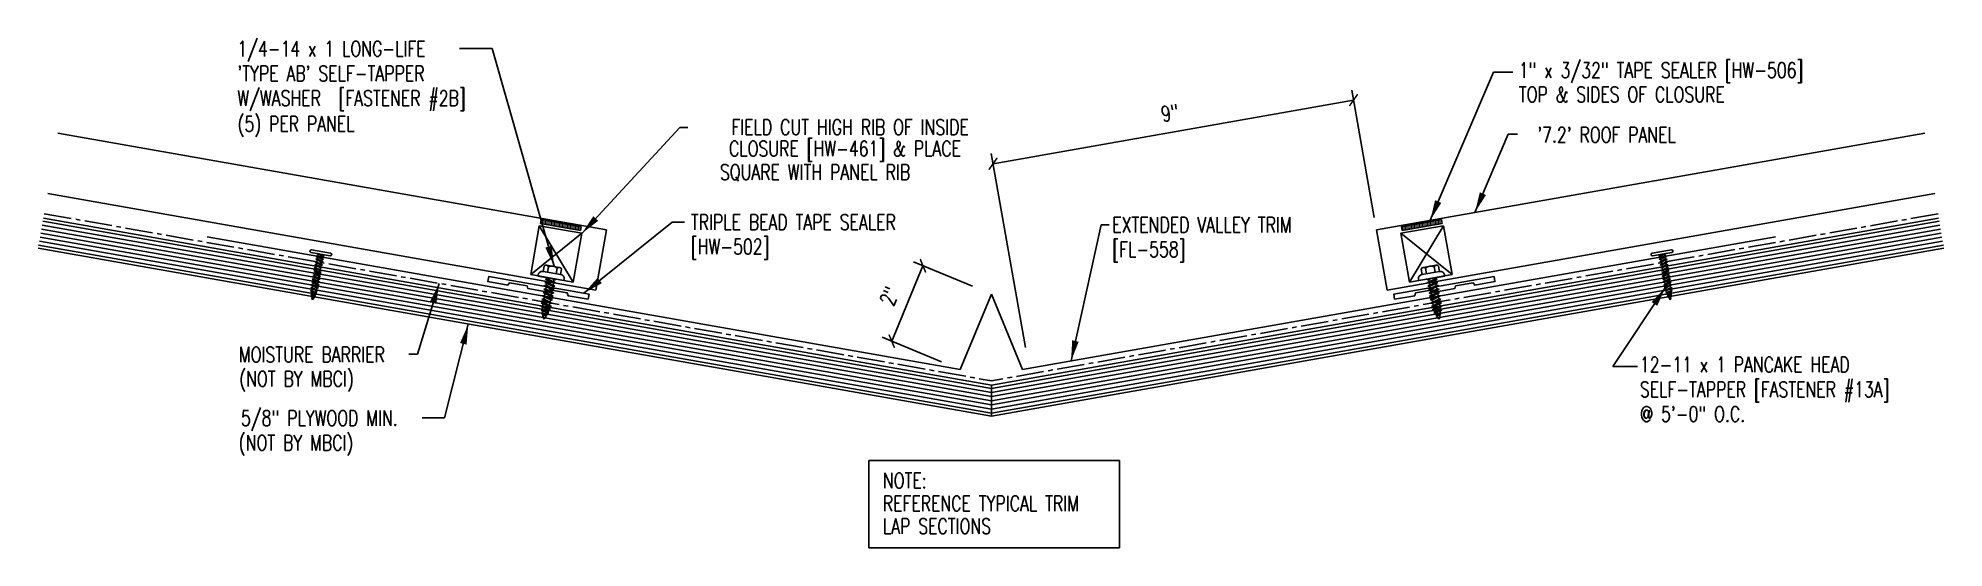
# Model space of a CAD drawing. Header units: inches. Extents: x -2 to 44.8, y 24.8 to 37.2.
import ezdxf
from ezdxf.enums import TextEntityAlignment as Align

# ---------------------------------------------------------------- set-up
doc = ezdxf.new("R2010")
doc.units = ezdxf.units.IN
doc.header["$MEASUREMENT"] = 0
doc.linetypes.add('CENTER2', pattern=[1.125, 0.75, -0.125, 0.125, -0.125])
for name, color, linetype in [('BARRIER', 253, 'CENTER2'), ('CLOSURE', 3, 'Continuous'), ('DIM', 2, 'Continuous'), ('FASTENER', 9, 'Continuous'), ('PANEL', 11, 'Continuous'), ('SEALANT', 8, 'Continuous'), ('STLB', 5, 'Continuous'), ('TAPE', 8, 'Continuous'), ('TEXT', 2, 'Continuous'), ('TRIM', 6, 'Continuous'), ('WOOD', 3, 'Continuous')]:
    doc.layers.add(name, color=color, linetype=linetype)
doc.styles.add('TEXT', font='SIMPLEX', dxfattribs={"width": 0.75, "height": 6})
doc.styles.add('TEXT1', font='ROMANS.shx', dxfattribs={"width": 0.75, "height": 0.375})
doc.dimstyles.new('DETAIL', dxfattribs={"dimscale": 4, "dimtxt": 0.375, "dimasz": 0.0625, "dimexe": 0.0625, "dimexo": 0.125, "dimgap": 0.0625, "dimtad": 1, "dimdec": 4, "dimzin": 3, "dimdsep": 46, "dimlunit": 4, "dimtxsty": 'TEXT1', "dimblk": 'ARCHTICK', "dimcen": 0.0625, "dimclrd": 7, "dimclre": 7, "dimclrt": 2, "dimadec": 0, "dimazin": 0, "dimtfac": 0.59375, "dimtdec": 4, "dimtmove": 0, "dimatfit": 3, "dimfxl": 0, "dimfrac": 2, "dimtolj": 1, "dimtzin": 3, "dimarcsym": 0})
doc.dimstyles.new('DETAIL$7', dxfattribs={"dimscale": 4, "dimtxt": 6, "dimasz": 0.125, "dimexe": 0.0625, "dimexo": 0.125, "dimgap": 0.0625, "dimtad": 1, "dimdec": 5, "dimzin": 3, "dimdsep": 46, "dimlunit": 4, "dimtxsty": 'TEXT', "dimblk": 'ARCHTICK', "dimcen": 0.0625, "dimclrd": 7, "dimclre": 7, "dimclrt": 2, "dimadec": 0, "dimazin": 0, "dimtfac": 0.666667, "dimtdec": 5, "dimtmove": 0, "dimatfit": 3, "dimfxl": 0, "dimfrac": 2, "dimtolj": 1, "dimtzin": 3, "dimarcsym": 0})

# ---------------------------------------------------------------- blocks, each defined once
blk = doc.blocks.new('_ArchTick')
at = {"color": 0, "linetype": 'ByBlock', "const_width": 0.15}
blk.add_lwpolyline([(-0.5, -0.5), (0.5, 0.5)], dxfattribs=at)
blk = doc.blocks.new('*D3')
at = {"layer": 'DEFPOINTS', "color": 0}
for p in [(30.307, 35.727), (30.901, 32.36), (22.347, 29.17)]:
    blk.add_point(p, dxfattribs=at)
at = {"layer": 'DIM', "color": 7, "lineweight": -2}
for p, q in [((21.466, 34.167), (30.307, 35.727)), ((30.814, 32.852), (30.264, 35.973)), ((22.26, 29.662), (21.422, 34.414))]:
    blk.add_line(p, q, dxfattribs=at)
at = {"layer": 'DIM', "color": 7, "lineweight": -2, "xscale": 0.25, "yscale": 0.25, "zscale": 0.25}
for p, rotation in [((30.307, 35.727), 9.999999999998792), ((21.466, 34.167), 189.9999999999988)]:
    blk.add_blockref('_ArchTick', p, dxfattribs=dict(at, rotation=rotation))
at = {"layer": 'DIM', "color": 2, "insert": (25.804, 35.413), "char_height": 0.375, "attachment_point": 5, "rotation": 10, "style": 'TEXT1'}
blk.add_mtext('\\A1;9"', dxfattribs=at)
blk = doc.blocks.new('MB_TRTAP')
blk.add_lwpolyline([(-1.25, 0), (-0.74825, 0), (-0.71875, 0.0625), (-0.28125, 0.0625), (-0.25, 0), (0.25, 0), (0.28125, 0.0625), (0.71875, 0.0625), (0.74825, 0), (1.25, 0), (1.25, 0.125), (-1.25, 0.125)], close=True)
blk = doc.blocks.new('dsc-HW-502')
at = {"layer": 'TEXT', "style": 'TEXT1', "width": 0.75}
for s, p in [('TRIPLE BEAD TAPE SEALER', (0, 0)), ('[HW-502]', (0, -0.6))]:
    blk.add_text(s, height=0.375, dxfattribs=at).set_placement(p)
at = {"layer": 'TEXT', "style": 'TEXT1', "flags": 1}
for tag, p in [('COLOR', (0, -1.2)), ('CALC', (0, -1.2)), ('OPT1', (0, -1.2)), ('OPT2', (0, -1.2)), ('OPT3', (0, -1.2)), ('GAGE', (0, -1.2)), ('SHPLN', (0, -1.2)), ('PART', (0, -1.2)), ('DESCRIPTION', (0, -1.2)), ('MULTIPLE', (0, -1.2)), ('SPARE1', (0, -1.8)), ('SPARE2', (0, -1.8)), ('SPARE3', (0, -1.8)), ('SPARE4', (0, -1.8)), ('SPARE5', (0, -1.8)), ('SPARE6', (0, -1.8)), ('SPARE7', (0, -1.8)), ('SPARE8', (0, -1.8)), ('SPARE9', (0, -1.8)), ('SPARE10', (0, -1.8))]:
    blk.add_attdef(tag, p, '', height=0.375, dxfattribs=at)
blk = doc.blocks.new('*D4')
at = {"color": 7, "lineweight": -2}
for p, q in [((18.981, 29.818), (19.747, 31.666)), ((20.963, 31.162), (19.516, 31.761)), ((20.198, 29.314), (18.75, 29.913))]:
    blk.add_line(p, q, dxfattribs=at)
at = {"layer": 'DEFPOINTS', "color": 0}
for p in [(19.747, 31.666), (21.425, 30.97), (20.66, 29.122)]:
    blk.add_point(p, dxfattribs=at)
at = {"color": 7, "lineweight": -2, "xscale": 0.25, "yscale": 0.25, "zscale": 0.25}
for p, rotation in [((19.747, 31.666), 67.50000000000036), ((18.981, 29.818), 247.5000000000004)]:
    blk.add_blockref('_ArchTick', p, dxfattribs=dict(at, rotation=rotation))
at = {"color": 2, "insert": (18.927, 30.923), "char_height": 0.375, "attachment_point": 5, "rotation": 67.5, "style": 'TEXT1'}
blk.add_mtext('\\A1;2"', dxfattribs=at)
blk = doc.blocks.new('A$C6938402A')
at = {"layer": 'TAPE'}
h = blk.add_hatch(dxfattribs=at)
h.set_pattern_fill('DOTS', color=256, scale=0.35, angle=270, style=0)
h.set_pattern_definition([(270, (-22.332364, -26.379487), (0.021875, -0.0109375), [0, -0.021875])])
h.paths.add_polyline_path([(-0.563, -0.04), (-0.547, -0.132), (0.438, 0.041), (0.422, 0.134)])
at = {"layer": 'SEALANT'}
for p, q in [((-0.563, -0.04), (0.422, 0.134)), ((-0.547, -0.132), (0.438, 0.041)), ((0.422, 0.134), (0.438, 0.041)), ((-0.563, -0.04), (-0.547, -0.132))]:
    blk.add_line(p, q, dxfattribs=at)
blk = doc.blocks.new('A$C30686E82')
for p, q in [((-2.715, 0.761), (3.437, 0.761)), ((-2.715, 0.761), (-2.715, -1.379)), ((3.437, 0.761), (3.437, -1.379)), ((-2.715, -1.379), (3.437, -1.379))]:
    blk.add_line(p, q)
at = {"layer": 'TEXT', "style": 'TEXT1', "width": 0.75}
for s, p in [('NOTE:', (-2.368, 0.081)), ('REFERENCE TYPICAL TRIM', (-2.368, -0.477)), ('LAP SECTIONS', (-2.368, -1.035))]:
    blk.add_text(s, height=0.375, dxfattribs=at).set_placement(p)
blk = doc.blocks.new('st8')
at = {"layer": 'STLB', "color": 9}
for p, q in [((-0.24, 0.062), (0.24, 0.062)), ((-0.24, 0), (0.24, 0)), ((-0.093, -0.034), (0.027, 0)), ((-0.069, -0.048), (-0.093, -0.034)), ((-0.093, -0.106), (0.071, -0.059)), ((-0.069, -0.119), (-0.093, -0.106)), ((-0.093, -0.177), (0.071, -0.13)), ((-0.069, -0.191), (-0.093, -0.177)), ((-0.093, -0.248), (0.071, -0.202)), ((-0.069, -0.262), (-0.093, -0.248)), ((-0.093, -0.32), (0.071, -0.273)), ((-0.069, -0.333), (-0.093, -0.32)), ((-0.093, -0.391), (0.071, -0.344)), ((-0.069, -0.405), (-0.093, -0.391)), ((-0.093, -0.462), (0.071, -0.416)), ((-0.069, -0.476), (-0.093, -0.462)), ((-0.069, -0.048), (0.095, -0.001)), ((-0.069, -0.119), (0.095, -0.073)), ((-0.069, -0.191), (0.095, -0.144)), ((-0.069, -0.262), (0.095, -0.215)), ((-0.069, -0.333), (0.095, -0.287)), ((-0.069, -0.405), (0.095, -0.358)), ((-0.069, -0.476), (0.095, -0.429)), ((-0.057, 0), (-0.057, -0.024)), ((-0.057, -0.045), (-0.057, -0.096)), ((-0.057, -0.116), (-0.057, -0.167)), ((-0.057, -0.187), (-0.057, -0.238)), ((-0.057, -0.259), (-0.057, -0.31)), ((-0.057, -0.33), (-0.057, -0.381)), ((-0.057, -0.401), (-0.057, -0.452)), ((0.059, -0.011), (0.059, -0.062)), ((0.059, -0.083), (0.059, -0.134)), ((0.059, -0.154), (0.059, -0.205)), ((0.059, -0.225), (0.059, -0.276)), ((0.059, -0.297), (0.059, -0.348)), ((0.059, -0.368), (0.059, -0.419)), ((0.059, -0.439), (0.059, -0.49)), ((0.095, -0.073), (0.071, -0.059)), ((0.095, -0.144), (0.071, -0.13)), ((0.095, -0.215), (0.071, -0.202)), ((0.095, -0.287), (0.071, -0.273)), ((0.095, -0.358), (0.071, -0.344)), ((0.095, -0.429), (0.071, -0.416)), ((-0.093, -0.534), (0.071, -0.487)), ((-0.069, -0.547), (-0.093, -0.534)), ((-0.093, -0.605), (0.071, -0.558)), ((-0.069, -0.619), (-0.093, -0.605)), ((-0.093, -0.677), (0.071, -0.63)), ((-0.069, -0.69), (-0.093, -0.677)), ((-0.093, -0.748), (0.071, -0.701)), ((-0.069, -0.761), (-0.093, -0.748)), ((-0.093, -0.819), (0.071, -0.772)), ((-0.069, -0.833), (-0.093, -0.819)), ((-0.093, -0.891), (0.071, -0.844)), ((-0.069, -0.904), (-0.093, -0.891)), ((-0.078, -0.958), (0.061, -0.918)), ((-0.069, -0.547), (0.095, -0.501)), ((-0.069, -0.619), (0.095, -0.572)), ((-0.069, -0.69), (0.095, -0.643)), ((-0.069, -0.761), (0.095, -0.715)), ((-0.069, -0.833), (0.095, -0.786)), ((-0.069, -0.904), (0.095, -0.857)), ((-0.057, -0.473), (-0.057, -0.524)), ((-0.057, -0.544), (-0.057, -0.595)), ((-0.057, -0.615), (-0.057, -0.666)), ((-0.057, -0.687), (-0.057, -0.738)), ((-0.057, -0.758), (-0.057, -0.809)), ((-0.057, -0.83), (-0.057, -0.88)), ((-0.054, -0.971), (0.085, -0.931)), ((0.059, -0.511), (0.059, -0.562)), ((0.059, -0.582), (0.059, -0.633)), ((0.059, -0.654), (0.059, -0.704)), ((0.059, -0.725), (0.059, -0.776)), ((0.059, -0.796), (0.059, -0.847)), ((0.059, -0.868), (0.059, -0.898)), ((0.085, -0.931), (0.061, -0.918)), ((0.095, -0.501), (0.071, -0.487)), ((0.095, -0.572), (0.071, -0.558)), ((0.095, -0.643), (0.071, -0.63)), ((0.095, -0.715), (0.071, -0.701)), ((0.095, -0.786), (0.071, -0.772)), ((0.095, -0.857), (0.071, -0.844)), ((-0.054, -0.971), (-0.078, -0.958)), ((-0.058, -1.023), (0.041, -0.995)), ((-0.034, -1.037), (-0.058, -1.023)), ((-0.034, -1.037), (0.065, -1.009)), ((-0.03, -1.087), (0.006, -1.076)), ((-0.006, -1.1), (-0.03, -1.087)), ((-0.006, -1.1), (0.03, -1.09)), ((0.03, -1.09), (0.006, -1.076)), ((0.065, -1.009), (0.041, -0.995))]:
    blk.add_line(p, q, dxfattribs=at)
for centre, radius, start, end in [((-0.24, 0.031), 0.0312, 90, 270), ((0.24, 0.031), 0.0312, 270, 90), ((0.502, -0.89), 0.56, 181.0834, 186.2136), ((-0.501, -0.89), 0.56, 357.0874, 0.7958), ((0.502, -0.89), 0.56, 188.2489, 193.282), ((0.502, -0.89), 0.56, 194.889, 200.3099), ((0.502, -0.89), 0.56, 201.1572, 206.3807), ((-0.501, -0.89), 0.56, 333.6193, 338.828), ((-0.501, -0.89), 0.56, 339.4684, 347.2016), ((-0.501, -0.89), 0.56, 348.7524, 354.9475)]:
    blk.add_arc(centre, radius, start, end, dxfattribs=at)
blk = doc.blocks.new('FD-F13A')
at = {"layer": 'TEXT', "style": 'TEXT1', "width": 0.75}
for s, p in [('12-11 x 1 PANCAKE HEAD', (0.005, -0.041)), ('SELF-TAPPER [FASTENER #13A]', (0.005, -0.193))]:
    blk.add_text(s, height=0.09375, dxfattribs=at).set_placement(p)
blk.add_attdef('(QUANTITY)', (0.005, -0.344), '', height=0.0938, dxfattribs=at)
blk = doc.blocks.new('FZ6')
at = {"layer": 'FASTENER'}
for p, q in [((-0.324, 0.071), (-0.324, 0.037)), ((-0.324, 0.037), (0.324, 0.037)), ((-0.224, 0.171), (0.215, 0.171)), ((-0.215, 0.305), (-0.215, 0.171)), ((-0.161, 0.337), (0.161, 0.337)), ((-0.129, 0.035), (-0.124, 0.037)), ((-0.096, 0.017), (-0.129, 0.035)), ((-0.129, -0.049), (0.096, 0.015)), ((-0.124, 0.037), (-0.08, 0.037)), ((-0.107, 0.305), (-0.107, 0.171)), ((-0.096, 0.017), (-0.025, 0.037)), ((-0.08, 0.037), (0.08, 0.037)), ((-0.08, 0.021), (-0.08, -0.035)), ((0.08, 0.037), (0.08, 0.011)), ((0.129, -0.003), (0.096, 0.015)), ((0.107, 0.305), (0.107, 0.171)), ((0.215, 0.305), (0.215, 0.171)), ((0.324, 0.071), (0.324, 0.037)), ((-0.096, -0.068), (-0.129, -0.049)), ((-0.129, -0.134), (0.096, -0.069)), ((-0.096, -0.152), (-0.129, -0.134)), ((-0.129, -0.218), (0.096, -0.154)), ((-0.096, -0.237), (-0.129, -0.218)), ((-0.129, -0.303), (0.096, -0.238)), ((-0.096, -0.321), (-0.129, -0.303)), ((-0.129, -0.387), (0.096, -0.323)), ((-0.096, -0.406), (-0.129, -0.387)), ((-0.129, -0.471), (0.096, -0.407)), ((-0.096, -0.068), (0.129, -0.004)), ((-0.096, -0.152), (0.129, -0.088)), ((-0.096, -0.237), (0.129, -0.172)), ((-0.096, -0.321), (0.129, -0.257)), ((-0.096, -0.406), (0.129, -0.341)), ((-0.096, -0.49), (0.129, -0.426)), ((-0.08, -0.063), (-0.08, -0.12)), ((-0.08, -0.148), (-0.08, -0.204)), ((-0.08, -0.232), (-0.08, -0.288)), ((-0.08, -0.317), (-0.08, -0.373)), ((-0.08, -0.401), (-0.08, -0.457)), ((0.08, -0.016), (0.08, -0.074)), ((0.08, -0.102), (0.08, -0.158)), ((0.08, -0.186), (0.08, -0.243)), ((0.08, -0.27), (0.08, -0.327)), ((0.08, -0.355), (0.08, -0.412)), ((0.08, -0.44), (0.08, -0.496)), ((0.129, -0.088), (0.096, -0.069)), ((0.129, -0.172), (0.096, -0.154)), ((0.129, -0.257), (0.096, -0.238)), ((0.129, -0.341), (0.096, -0.323)), ((0.129, -0.426), (0.096, -0.407)), ((-0.096, -0.49), (-0.129, -0.471)), ((-0.129, -0.556), (0.096, -0.491)), ((-0.096, -0.575), (-0.129, -0.556)), ((-0.129, -0.64), (0.096, -0.576)), ((-0.096, -0.659), (-0.129, -0.64)), ((-0.121, -0.722), (0.092, -0.662)), ((-0.088, -0.741), (-0.121, -0.722)), ((-0.096, -0.575), (0.129, -0.51)), ((-0.096, -0.659), (0.129, -0.595)), ((-0.095, -0.799), (0.071, -0.752)), ((-0.061, -0.818), (-0.095, -0.799)), ((-0.088, -0.741), (0.125, -0.68)), ((-0.08, -0.485), (-0.08, -0.542)), ((-0.08, -0.57), (-0.08, -0.626)), ((-0.063, -0.877), (0.034, -0.847)), ((-0.029, -0.895), (-0.063, -0.877)), ((-0.061, -0.818), (0.104, -0.771)), ((-0.029, -0.895), (0.068, -0.866)), ((0.068, -0.866), (0.034, -0.847)), ((0.104, -0.771), (0.071, -0.752)), ((0.08, -0.524), (0.08, -0.58)), ((0.125, -0.68), (0.092, -0.662)), ((0.129, -0.51), (0.096, -0.491)), ((0.129, -0.595), (0.096, -0.576))]:
    blk.add_line(p, q, dxfattribs=at)
for centre, radius, start, end in [((-0.224, 0.071), 0.1, 90, 180), ((-0.161, 0.274), 0.0628, 29.8754, 150.1246), ((0, 0.141), 0.196, 56.9974, 123.0026), ((0.161, 0.274), 0.0628, 29.8754, 150.1246), ((0.224, 0.071), 0.1, 0, 90), ((0.676, -0.642), 0.757, 180.9696, 185.1765), ((0.676, -0.642), 0.757, 187.255, 191.3837), ((0.676, -0.642), 0.757, 193.4363, 197.6723), ((0.676, -0.642), 0.757, 199.1495, 206.7351), ((-0.676, -0.642), 0.757, 333.2649, 342.2085), ((-0.676, -0.642), 0.757, 343.5473, 349.3968), ((-0.676, -0.642), 0.757, 351.6648, 356.0901), ((-0.676, -0.642), 0.757, 358.2537, 2.5109)]:
    blk.add_arc(centre, radius, start, end, dxfattribs=at)
blk = doc.blocks.new('FD-F2b')
at = {"layer": 'TEXT', "style": 'TEXT1', "width": 0.75}
for s, height, p in [('1/4-14 x 1 LONG-LIFE', 0.09375, (0.005, -0.041)), ("'TYPE AB' SELF-TAPPER", 0.09375, (0.005, -0.193)), ('W/WASHER', 0.0938, (0.005, -0.344)), ('[FASTENER #2B]', 0.09375, (0.625, -0.344))]:
    blk.add_text(s, height=height, dxfattribs=at).set_placement(p)
blk.add_attdef('(QUANTITY)', (0.005, -0.496), '', height=0.0938, dxfattribs=at)
at = {"layer": 'TEXT', "style": 'TEXT1', "flags": 1}
for tag, p in [('Color', (0.02, -0.714)), ('Calc', (0.02, -0.714)), ('Opt1', (0.02, -0.714)), ('Opt2', (0.02, -0.714)), ('Opt3', (0.02, -0.714)), ('Description', (0.02, -0.714)), ('Multiple', (0.02, -0.714)), ('Part', (0.02, -0.714)), ('Spare1', (0.02, -0.902)), ('Spare2', (0.02, -0.902)), ('Spare3', (0.02, -0.902)), ('Spare4', (0.02, -0.902)), ('Spare5', (0.02, -0.902)), ('Spare6', (0.02, -0.902)), ('Spare7', (0.02, -0.902)), ('Spare8', (0.02, -0.902)), ('Spare9', (0.02, -0.902)), ('Spare10', (0.02, -0.902))]:
    blk.add_attdef(tag, p, '', height=0.0938, dxfattribs=at)

msp = doc.modelspace()

# ---------------------------------------------------------------- linework, layer by layer
at = {"layer": 'BARRIER', "ltscale": 0.9}
for p in [(-1.80591, 32.94182), (44.64347, 32.93955)]:
    msp.add_line(p, (21.42523, 28.84555), dxfattribs=at)
at = {"layer": 'CLOSURE'}
for p, q in [((10.12644, 31.45147), (10.33708, 32.64609)), ((11.38282, 32.4617), (10.12644, 31.45147)), ((10.33708, 32.64609), (11.38282, 32.4617)), ((10.33708, 32.64609), (11.17218, 31.26708)), ((11.38282, 32.4617), (11.17218, 31.26708)), ((32.51338, 32.64609), (31.46764, 32.4617)), ((31.46764, 32.4617), (31.67828, 31.26708)), ((31.46764, 32.4617), (32.72402, 31.45147)), ((32.51338, 32.64609), (31.67828, 31.26708)), ((32.72402, 31.45147), (32.51338, 32.64609)), ((11.17218, 31.26708), (10.12644, 31.45147)), ((31.67828, 31.26708), (32.72402, 31.45147))]:
    msp.add_line(p, q, dxfattribs=at)
at = {"layer": 'PANEL'}
for p, q in [((11.98244, 32.54763), (-1.4667, 34.91908)), ((30.86802, 32.54763), (44.31716, 34.91908)), ((11.72196, 31.07042), (-1.71358, 33.43947)), ((31.1285, 31.07042), (44.56404, 33.43947)), ((11.72196, 31.07042), (11.98244, 32.54763)), ((31.1285, 31.07042), (30.86802, 32.54763))]:
    msp.add_line(p, q, dxfattribs=at)
at = {"layer": 'TRIM'}
for p, q in [((2.19472, 32.37835), (20.65986, 29.12245)), ((22.1906, 29.12245), (40.65574, 32.37835)), ((20.65986, 29.12245), (21.42523, 30.97021)), ((21.42523, 30.97021), (22.1906, 29.12245))]:
    msp.add_line(p, q, dxfattribs=at)
at = {"layer": 'WOOD', "color": 9, "linetype": 'Continuous'}
for p, q in [((-1.83622, 32.76229), (21.42523, 28.66067)), ((44.6681, 32.75902), (21.42523, 28.66067)), ((-1.92304, 32.26989), (21.42523, 28.15296)), ((-1.90568, 32.36837), (21.42523, 28.2545)), ((-1.88831, 32.46685), (21.42523, 28.35605)), ((-1.87095, 32.56533), (21.42523, 28.45759)), ((-1.85358, 32.66381), (21.42523, 28.55913)), ((44.68546, 32.66054), (21.42523, 28.55913)), ((44.70283, 32.56206), (21.42523, 28.45759)), ((44.72019, 32.46358), (21.42523, 28.35605)), ((44.73756, 32.36509), (21.42523, 28.2545)), ((44.75492, 32.26661), (21.42523, 28.15296)), ((-1.94041, 32.17141), (21.42523, 28.05142)), ((44.77229, 32.16813), (21.42523, 28.05142))]:
    msp.add_line(p, q, dxfattribs=at)
at = {"layer": 'WOOD', "color": 3, "linetype": 'Continuous'}
for p, q in [((-1.8232, 32.83615), (21.42523, 28.73683)), ((44.65507, 32.83288), (21.42523, 28.73683)), ((-1.95343, 32.09755), (21.42523, 27.97526)), ((44.78531, 32.09427), (21.42523, 27.97526)), ((21.42523, 27.97526), (21.42523, 28.73683)), ((21.42523, 27.97526), (21.42523, 28.73683))]:
    msp.add_line(p, q, dxfattribs=at)

# ---------------------------------------------------------------- block references
msp.add_blockref('A$C30686E82', (21.13318, 26.12978))
at = {"layer": 'FASTENER', "xscale": -1, "rotation": 350.0000000000001}
for name, p in [('st8', (4.97357, 31.95212)), ('FZ6', (10.61754, 31.32192))]:
    msp.add_blockref(name, p, dxfattribs=at)
at = {"layer": 'FASTENER'}
for name, p, rotation in [('st8', (37.87689, 31.95212), 9.999999999999945), ('FZ6', (32.23292, 31.32192), 10)]:
    msp.add_blockref(name, p, dxfattribs=dict(at, rotation=rotation))
at = {"layer": 'SEALANT', "xscale": -1, "rotation": 350.0000000000001}
msp.add_blockref('MB_TRTAP', (10.30637, 31.06173), dxfattribs=at)
at = {"layer": 'SEALANT', "rotation": 10}
msp.add_blockref('MB_TRTAP', (32.54409, 31.06173), dxfattribs=at)
at = {"layer": 'TEXT', "xscale": 4, "yscale": 4, "zscale": 4}
msp.add_blockref('FD-F2b', (2.91335, 36.96275), dxfattribs=at)
at = {"layer": 'TEXT', "xscale": -1}
msp.add_blockref('A$C6938402A', (10.80524, 32.66217), dxfattribs=at)
at = {"layer": 'TEXT'}
for name, p in [('dsc-HW-502', (14.05527, 32.54813)), ('A$C6938402A', (32.04522, 32.66217))]:
    msp.add_blockref(name, p, dxfattribs=at)
at = {"layer": 'TEXT', "xscale": 4, "yscale": 4, "zscale": 4}
msp.add_blockref('FD-F13A', (37.30995, 29.21967), dxfattribs=at).add_auto_attribs({'(QUANTITY)': '@ 5\'-0" O.C.'})

# ---------------------------------------------------------------- texts
at = {"layer": 'TEXT', "style": 'TEXT1', "width": 0.75}
for s, p in [('1" x 3/32" TAPE SEALER [HW-506]', (34.36031, 36.27181)), ('TOP & SIDES OF CLOSURE', (34.36031, 35.6779)), ('(5) PER PANEL', (2.93971, 34.95468)), ('EXTENDED VALLEY TRIM', (24.39119, 32.47976)), ('[FL-558]', (24.39119, 31.87976)), ('MOISTURE BARRIER', (2.97031, 29.29957)), ('(NOT BY MBCI)', (2.9801, 28.7064)), ('5/8" PLYWOOD MIN.', (3.02202, 27.74376)), ('(NOT BY MBCI)', (2.9701, 27.1386))]:
    msp.add_text(s, height=0.375, dxfattribs=at).set_placement(p)
for s, p in [('FIELD CUT HIGH RIB OF INSIDE', (20.87279, 34.8773)), ("'7.2' ROOF PANEL", (38.21236, 34.68976)), ('CLOSURE [HW-461] & PLACE ', (20.87279, 34.35005)), ('SQUARE WITH PANEL RIB', (19.43399, 33.77398))]:
    msp.add_text(s, height=0.375, dxfattribs=at).set_placement(p, align=Align.RIGHT)

# ---------------------------------------------------------------- dimensions: what is measured, and where the dimension line sits
dim = msp.add_aligned_dim(p1=(20.65986, 29.12245), p2=(21.42523, 30.97021), distance=1.8169, dimstyle='DETAIL')
dim.commit()
dim.dimension.update_dxf_attribs({"geometry": '*D4', "text_midpoint": (18.92676, 30.92271)})
at = {"layer": 'DIM'}
dim = msp.add_linear_dim(base=(30.30749, 35.72655), p1=(22.34682, 29.16987), p2=(30.90118, 32.35961), angle=10, text='9"', dimstyle='DETAIL', dxfattribs=at)
dim.commit()
dim.dimension.update_dxf_attribs({"geometry": '*D3', "text_midpoint": (25.80437, 35.41304)})

# ---------------------------------------------------------------- leaders
for points in [[(10.70149, 31.65317), (9.18041, 36.99518), (8.38475, 36.99518)], [(32.18691, 32.78019), (33.73781, 36.41425), (34.21551, 36.41425)], [(11.38192, 32.4566), (13.7882, 35.05849), (13.97917, 35.05849)], [(33.28439, 32.9737), (34.0997, 34.89521), (34.33131, 34.89521)], [(11.42875, 30.99075), (13.60065, 32.73548), (13.9026, 32.73548)], [(23.3792, 29.33203), (24.11501, 32.66749), (24.31444, 32.66749)], [(7.88218, 31.23355), (7.34686, 29.49958), (7.13742, 29.49958)], [(37.96291, 31.14638), (36.66912, 29.19234), (37.26981, 29.19234)], [(8.59757, 30.23712), (8.01705, 27.94021), (7.46205, 27.94021)]]:
    msp.add_leader(points, dimstyle='DETAIL$7')

doc.saveas('drawing.dxf')
